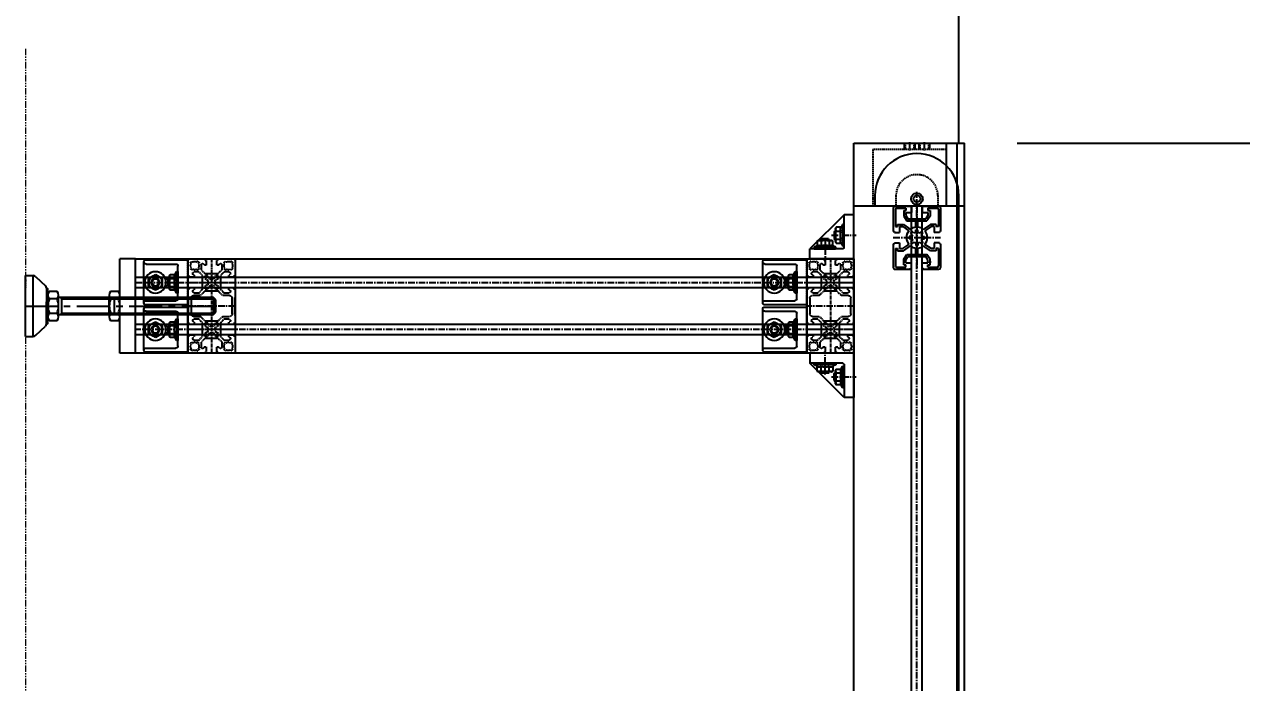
# Model space of a CAD drawing. Header units: inches. Extents: x 0 to 77285, y -118 to 40065.
# Drawn here: x 3697 to 4858, y 25919 to 26546 of the extents above; entities that cross this region are included whole.
import ezdxf

# ---------------------------------------------------------------- set-up
doc = ezdxf.new("R2010")
doc.units = ezdxf.units.IN
doc.header["$LTSCALE"] = 5
doc.header["$MEASUREMENT"] = 0
for name, pattern in [('CENTER', [2, 1.25, -0.25, 0.25, -0.25]), ('HIDDEN', [0.375, 0.25, -0.125]), ('PHANTOM', [2.5, 1.25, -0.25, 0.25, -0.25, 0.25, -0.25])]:
    doc.linetypes.add(name, pattern=pattern)
for name, color, linetype in [('11', 1, 'CENTER'), ('22', 2, 'HIDDEN'), ('44', 4, 'Continuous'), ('A', 8, 'Continuous'), ('B', 123, 'Continuous'), ('G', 231, 'Continuous'), ('T', 3, 'Continuous')]:
    doc.layers.add(name, color=color, linetype=linetype)
doc.layers.add('33', color=3, linetype='PHANTOM', lineweight=9)
doc.styles.add('SCI', font='')
doc.styles.get('SCI').set_extended_font_data('Gulim')
doc.dimstyles.new('SCH', dxfattribs={"dimtxt": 2.5, "dimasz": 2, "dimexe": 1.25, "dimexo": 0.625, "dimtad": 1, "dimdec": 8, "dimtxsty": 'SCI', "dimcen": 2.5, "dimclrd": 4, "dimclre": 4, "dimclrt": 7, "dimadec": 8, "dimazin": 2, "dimtfac": 1, "dimtdec": 8, "dimtmove": 0, "dimatfit": 3, "dimfxl": 1, "dimarcsym": 0})

# ---------------------------------------------------------------- blocks, each defined once
blk = doc.blocks.new('A$Ce3b21f13')
for p, q in [((60, -8.5), (0, -8.5)), ((0, -107), (0, -8.5)), ((60, -1.5), (60, -107)), ((60, -1.5), (60, -107)), ((60, -1.5), (60, -107)), ((2390, -1.5), (60, -1.5)), ((2390, -8.5), (60, -8.5)), ((0, -19), (60, -19)), ((0, -19), (60, -19)), ((60, -41), (60, -26)), ((61.5, -24.5), (84, -24.5)), ((62, -36.5), (62, -27.5)), ((63, -26.5), (79.5, -26.5)), ((64, -34.5), (69.6, -34.5)), ((64, -36.5), (64, -34.5)), ((69.6, -34.5), (74, -37.4)), ((77.5, -28.5), (79.5, -28.5)), ((77.5, -28.5), (77.5, -34.1)), ((77.5, -34.1), (82.1, -40.9)), ((79.5, -26.5), (79.5, -28.5)), ((79.5, -30.5), (79.5, -33.5)), ((79.5, -30.5), (85, -30.5)), ((79.5, -33.5), (83.5, -39.4)), ((84, -24.5), (84, -25.5)), ((84, -25.5), (85, -25.5)), ((85, -25.5), (85, -30.5)), ((95, -25.5), (95, -30.5)), ((95, -25.5), (96, -25.5)), ((95, -30.5), (100.5, -30.5)), ((96, -24.5), (96, -25.5)), ((96, -24.5), (118.5, -24.5)), ((100.5, -33.5), (96.5, -39.4)), ((102.5, -34.1), (97.9, -40.9)), ((100.5, -26.5), (100.5, -28.5)), ((100.5, -26.5), (117, -26.5)), ((100.5, -28.5), (102.5, -28.5)), ((100.5, -30.5), (100.5, -33.5)), ((102.5, -28.5), (102.5, -34.1)), ((110.4, -34.5), (106, -37.4)), ((116, -34.5), (110.4, -34.5)), ((112.4, -34.5), (114.1, -34.5)), ((116, -36.5), (116, -34.5)), ((118, -36.5), (118, -27.5)), ((120, -41), (120, -26)), ((60, -41), (61, -41)), ((2390, -42), (60, -42)), ((61, -42), (61, -41)), ((61, -42), (66, -42)), ((62, -36.5), (64, -36.5)), ((66, -36.5), (69, -36.5)), ((66, -42), (66, -36.5)), ((69, -36.5), (72, -38.5)), ((72, -55.5), (72, -38.5)), ((74, -46), (74, -37.4)), ((80.1, -46), (74, -46)), ((85.1, -46), (82.6, -46)), ((85.8, -44.2), (84, -42.5)), ((87.2, -42.8), (85.5, -41)), ((89, -42.1), (89, -39.6)), ((91, -42.1), (91, -39.6)), ((92.8, -42.8), (94.5, -41)), ((94.2, -44.2), (96, -42.5)), ((94.9, -46), (97.4, -46)), ((106, -46), (99.9, -46)), ((106, -46), (106, -37.4)), ((111, -36.5), (108, -38.5)), ((108, -55.5), (108, -38.5)), ((114, -36.5), (111, -36.5)), ((113, -36.5), (114.1, -36.5)), ((114, -42), (114, -36.5)), ((119, -42), (114, -42)), ((118, -36.5), (116, -36.5)), ((119, -42), (119, -41)), ((120, -41), (119, -41)), ((2390, -52), (60, -52)), ((60, -68), (60, -53)), ((60, -53), (61, -53)), ((61, -53), (61, -52)), ((61, -52), (66, -52)), ((62, -66.5), (62, -57.5)), ((62, -57.5), (64, -57.5)), ((64, -59.5), (64, -57.5)), ((66, -57.5), (66, -52)), ((66, -57.5), (69, -57.5)), ((69, -57.5), (72, -55.5)), ((69.6, -59.5), (74, -56.6)), ((74, -56.6), (74, -48)), ((80.1, -48), (74, -48)), ((77.5, -59.9), (82.1, -53.1)), ((79.5, -60.5), (83.5, -54.6)), ((85.1, -48), (82.6, -48)), ((85.8, -49.8), (84, -51.5)), ((87.2, -51.2), (85.5, -53)), ((89, -51.9), (89, -54.4)), ((91, -51.9), (91, -54.4)), ((92.8, -51.2), (94.5, -53)), ((94.2, -49.8), (96, -51.5)), ((94.9, -48), (97.4, -48)), ((100.5, -60.5), (96.5, -54.6)), ((102.5, -59.9), (97.9, -53.1)), ((106, -48), (99.9, -48)), ((106, -56.6), (106, -48)), ((110.4, -59.5), (106, -56.6)), ((111, -57.5), (108, -55.5)), ((114, -57.5), (111, -57.5)), ((114, -57.5), (114, -52)), ((119, -52), (114, -52)), ((116, -59.5), (116, -57.5)), ((118, -57.5), (116, -57.5)), ((118, -66.5), (118, -57.5)), ((119, -53), (119, -52)), ((120, -53), (119, -53)), ((120, -68), (120, -53)), ((61.5, -69.5), (84, -69.5)), ((63, -67.5), (79.5, -67.5)), ((64, -59.5), (69.6, -59.5)), ((77.5, -65.5), (77.5, -59.9)), ((77.5, -65.5), (79.5, -65.5)), ((79.5, -63.5), (79.5, -60.5)), ((79.5, -63.5), (85, -63.5)), ((79.5, -67.5), (79.5, -65.5)), ((84, -69.5), (84, -68.5)), ((84, -68.5), (85, -68.5)), ((85, -68.5), (85, -63.5)), ((95, -68.5), (95, -63.5)), ((95, -63.5), (100.5, -63.5)), ((95, -68.5), (96, -68.5)), ((96, -69.5), (96, -68.5)), ((96, -69.5), (118.5, -69.5)), ((100.5, -63.5), (100.5, -60.5)), ((100.5, -65.5), (102.5, -65.5)), ((100.5, -67.5), (100.5, -65.5)), ((100.5, -67.5), (117, -67.5)), ((102.5, -65.5), (102.5, -59.9)), ((116, -59.5), (110.4, -59.5)), ((60, -107), (0, -107)), ((2390, -107), (60, -107))]:
    blk.add_line(p, q)
for radius in [5.5, 3.3]:
    blk.add_circle((53, -47), radius)
for centre, radius, start, end in [((61.5, -26), 1.5, 90, 180), ((63, -27.5), 1, 90, 180), ((117, -27.5), 1, 0, 90), ((118.5, -26), 1.5, 0, 90), ((90, -47), 10, 140.9719, 174.2608), ((90, -47), 10, 142.644, 174.2608), ((90, -47), 7.5, 172.3377, 187.6623), ((90, -47), 10, 49.1403, 130.8597), ((90, -47), 7.5, 127.3377, 142.6623), ((90, -47), 5, 146.537, 168.463), ((90, -47), 5, 101.537, 123.463), ((90, -47), 7.5, 82.3377, 97.6623), ((90, -47), 5, 56.537, 78.463), ((90, -47), 5, 11.537, 33.463), ((90, -47), 7.5, 37.3377, 52.6623), ((90, -47), 7.5, 352.3377, 7.6623), ((90, -47), 10, 5.7392, 37.356), ((90, -47), 10, 185.7392, 217.356), ((90, -47), 10, 185.7392, 219.0281), ((90, -47), 10, 229.1403, 296.5204), ((90, -47), 10, 230.7393, 310.8597), ((90, -47), 7.5, 217.3377, 232.6623), ((90, -47), 5, 191.537, 213.463), ((90, -47), 5, 236.537, 258.463), ((90, -47), 7.5, 262.3377, 277.6623), ((90, -47), 5, 281.537, 303.463), ((90, -47), 5, 326.537, 348.463), ((90, -47), 7.5, 307.3377, 322.6623), ((90, -47), 10, 322.644, 354.2608), ((61.5, -68), 1.5, 180, 270), ((63, -66.5), 1, 180, 270), ((117, -66.5), 1, 270, 0), ((118.5, -68), 1.5, 270, 0)]:
    blk.add_arc(centre, radius, start, end)
at = {"layer": '11'}
for p, q in [((90, -69.5), (90, -24.5)), ((-1, -40), (7, -40)), ((-1, -54), (7, -54)), ((59.5, -47), (46.5, -47)), ((2390, -47), (60, -47)), ((60, -47), (120, -47))]:
    blk.add_line(p, q, dxfattribs=at)
at = {"layer": '22'}
for p, q in [((6, -19), (6, -89)), ((50, -27), (60, -27)), ((0, -35.8), (6, -35.8)), ((0, -44.2), (6, -44.2)), ((0, -49.8), (6, -49.8)), ((0, -58.2), (6, -58.2)), ((50, -67), (60, -67)), ((6, -89), (60, -89))]:
    blk.add_line(p, q, dxfattribs=at)
blk.add_arc((50, -47), 20, 90, 270, dxfattribs=at)
at = {"layer": 'B'}
for p, q in [((60, -7), (50, -7)), ((2390, -7), (60, -7)), ((50, -87), (60, -87))]:
    blk.add_line(p, q, dxfattribs=at)
blk.add_arc((50, -47), 40, 90, 270, dxfattribs=at)
at = {"layer": 'G'}
for p in [(60, -1.5), (0, -8.5)]:
    blk.add_line(p, (0, -1.5), dxfattribs=at)
at = {"layer": 'T'}
for p, q in [((0, -35), (6, -35)), ((0, -45), (6, -45)), ((0, -49), (6, -49)), ((0, -59), (6, -59))]:
    blk.add_line(p, q, dxfattribs=at)
blk = doc.blocks.new('A$C47db6cef')
at = {"ltscale": 0.506191}
for p, q in [((0, 43), (0, 28.5)), ((16.5, 45), (2, 45)), ((3.1, 40.5), (2.3, 41.3)), ((2.3, 35.7), (3.1, 36.5)), ((3.7, 42.7), (4.5, 41.9)), ((4.5, 35.1), (3.7, 34.3)), ((8.5, 41.9), (9.3, 42.7)), ((9.3, 34.3), (8.5, 35.1)), ((10.7, 41.3), (9.9, 40.5)), ((9.9, 36.5), (10.7, 35.7)), ((12.5, 34.5), (12.5, 39)), ((15.5, 39), (17.5, 39)), ((16.5, 43.5), (16.5, 45)), ((28.5, 45), (16.5, 45)), ((17.5, 43.5), (16.5, 43.5)), ((17.5, 39), (17.5, 43.5)), ((27.5, 43.5), (27.5, 39)), ((28.5, 43.5), (27.5, 43.5)), ((27.5, 39), (29.5, 39)), ((28.5, 45), (28.5, 43.5)), ((36.5, 45), (28.5, 45)), ((32.5, 39), (32.5, 34.5)), ((35, 33), (35, 39.5)), ((37, 44.5), (36.5, 45)), ((44.7, 44.5), (37, 44.5)), ((37.5, 42), (52.5, 42)), ((45, 44.2), (44.7, 44.5)), ((45.3, 44.5), (45, 44.2)), ((53, 44.5), (45.3, 44.5)), ((53.5, 45), (53, 44.5)), ((61.5, 45), (53.5, 45)), ((55, 39.5), (55, 33)), ((57.5, 34.5), (57.5, 39)), ((60.5, 39), (62.5, 39)), ((61.5, 43.5), (61.5, 45)), ((73.5, 45), (61.5, 45)), ((62.5, 43.5), (61.5, 43.5)), ((62.5, 39), (62.5, 43.5)), ((72.5, 43.5), (72.5, 39)), ((73.5, 43.5), (72.5, 43.5)), ((72.5, 39), (74.5, 39)), ((73.5, 45), (73.5, 43.5)), ((88, 45), (73.5, 45)), ((77.5, 39), (77.5, 34.5)), ((80.1, 40.5), (79.3, 41.3)), ((79.3, 35.7), (80.1, 36.5)), ((80.7, 42.7), (81.5, 41.9)), ((81.5, 35.1), (80.7, 34.3)), ((85.5, 41.9), (86.3, 42.7)), ((86.3, 34.3), (85.5, 35.1)), ((87.7, 41.3), (86.9, 40.5)), ((86.9, 36.5), (87.7, 35.7)), ((90, 28.5), (90, 43)), ((0, 28.5), (1.5, 28.5)), ((0, 28.5), (0, 16.5)), ((1.5, 28.5), (1.5, 27.5)), ((1.5, 27.5), (6, 27.5)), ((6, 32.5), (10.5, 32.5)), ((6, 27.5), (6, 29.5)), ((10.5, 32.5), (14, 29)), ((16, 31), (12.5, 34.5)), ((14, 29), (14, 22.8)), ((22.2, 31), (16, 31)), ((16, 26.3), (16, 28)), ((19.5, 24.2), (16, 26.3)), ((17, 29), (18.7, 29)), ((18.7, 29), (20.8, 25.5)), ((22.5, 30.7), (22.2, 31)), ((22.8, 31), (22.5, 30.7)), ((29, 31), (22.8, 31)), ((24.2, 25.5), (26.3, 29)), ((29, 26.3), (25.5, 24.2)), ((26.3, 29), (28, 29)), ((32.5, 34.5), (29, 31)), ((29, 28), (29, 26.3)), ((31, 29), (35, 33)), ((31, 16), (31, 29)), ((55, 33), (59, 29)), ((61, 31), (57.5, 34.5)), ((59, 29), (59, 16)), ((67.2, 31), (61, 31)), ((61, 26.3), (61, 28)), ((64.5, 24.2), (61, 26.3)), ((62, 29), (63.7, 29)), ((63.7, 29), (65.8, 25.5)), ((67.5, 30.7), (67.2, 31)), ((67.8, 31), (67.5, 30.7)), ((74, 31), (67.8, 31)), ((69.2, 25.5), (71.3, 29)), ((74, 26.3), (70.5, 24.2)), ((71.3, 29), (73, 29)), ((77.5, 34.5), (74, 31)), ((74, 28), (74, 26.3)), ((76, 29), (79.5, 32.5)), ((76, 22.8), (76, 29)), ((79.5, 32.5), (84, 32.5)), ((84, 29.5), (84, 27.5)), ((84, 27.5), (88.5, 27.5)), ((88.5, 28.5), (90, 28.5)), ((88.5, 27.5), (88.5, 28.5)), ((90, 16.5), (90, 28.5)), ((0, 16.5), (0, 2)), ((1.5, 16.5), (0, 16.5)), ((1.5, 17.5), (1.5, 16.5)), ((6, 17.5), (1.5, 17.5)), ((6, 15.5), (6, 17.5)), ((10.5, 12.5), (6, 12.5)), ((14, 16), (10.5, 12.5)), ((12.5, 10.5), (16, 14)), ((14, 22.8), (14.3, 22.5)), ((14.3, 22.5), (14, 22.2)), ((14, 22.2), (14, 16)), ((16, 18.7), (19.5, 20.8)), ((16, 17), (16, 18.7)), ((16, 14), (22.2, 14)), ((18.7, 16), (17, 16)), ((20.8, 19.5), (18.7, 16)), ((22.2, 14), (22.5, 14.3)), ((22.5, 14.3), (22.8, 14)), ((22.8, 14), (29, 14)), ((26.3, 16), (24.2, 19.5)), ((25.5, 20.8), (29, 18.7)), ((28, 16), (26.3, 16)), ((29, 18.7), (29, 17)), ((29, 14), (32.5, 10.5)), ((35, 12), (31, 16)), ((35, 5.5), (35, 12)), ((59, 16), (55, 12)), ((55, 12), (55, 5.5)), ((57.5, 10.5), (61, 14)), ((61, 18.7), (64.5, 20.8)), ((61, 17), (61, 18.7)), ((61, 14), (67.2, 14)), ((63.7, 16), (62, 16)), ((65.8, 19.5), (63.7, 16)), ((67.2, 14), (67.5, 14.3)), ((67.5, 14.3), (67.8, 14)), ((67.8, 14), (74, 14)), ((71.3, 16), (69.2, 19.5)), ((70.5, 20.8), (74, 18.7)), ((73, 16), (71.3, 16)), ((74, 18.7), (74, 17)), ((74, 14), (77.5, 10.5)), ((75.7, 22.5), (76, 22.8)), ((76, 22.2), (75.7, 22.5)), ((76, 16), (76, 22.2)), ((79.5, 12.5), (76, 16)), ((84, 12.5), (79.5, 12.5)), ((84, 17.5), (84, 15.5)), ((88.5, 17.5), (84, 17.5)), ((88.5, 16.5), (88.5, 17.5)), ((90, 16.5), (88.5, 16.5)), ((90, 2), (90, 16.5)), ((2, 0), (16.5, 0)), ((3.1, 8.5), (2.3, 9.3)), ((2.3, 3.7), (3.1, 4.5)), ((3.7, 10.7), (4.5, 9.9)), ((4.5, 3.1), (3.7, 2.3)), ((8.5, 9.9), (9.3, 10.7)), ((9.3, 2.3), (8.5, 3.1)), ((10.7, 9.3), (9.9, 8.5)), ((9.9, 4.5), (10.7, 3.7)), ((12.5, 6), (12.5, 10.5)), ((17.5, 6), (15.5, 6)), ((16.5, 1.5), (17.5, 1.5)), ((16.5, 0), (16.5, 1.5)), ((16.5, 0), (28.5, 0)), ((17.5, 1.5), (17.5, 6)), ((27.5, 6), (27.5, 1.5)), ((29.5, 6), (27.5, 6)), ((27.5, 1.5), (28.5, 1.5)), ((28.5, 1.5), (28.5, 0)), ((28.5, 0), (35.5, 0)), ((32.5, 10.5), (32.5, 6)), ((35.5, 0), (36, 0.5)), ((36, 0.5), (44.7, 0.5)), ((52.5, 3), (37.5, 3)), ((44.7, 0.5), (45, 0.8)), ((45, 0.8), (45.3, 0.5)), ((45.3, 0.5), (54, 0.5)), ((54, 0.5), (54.5, 0)), ((57.5, 6), (57.5, 10.5)), ((62.5, 6), (60.5, 6)), ((61.5, 1.5), (62.5, 1.5)), ((61.5, 0), (61.5, 1.5)), ((62.5, 1.5), (62.5, 6)), ((72.5, 6), (72.5, 1.5)), ((74.5, 6), (72.5, 6)), ((72.5, 1.5), (73.5, 1.5)), ((73.5, 1.5), (73.5, 0)), ((77.5, 10.5), (77.5, 6)), ((80.1, 8.5), (79.3, 9.3)), ((79.3, 3.7), (80.1, 4.5)), ((80.7, 10.7), (81.5, 9.9)), ((81.5, 3.1), (80.7, 2.3)), ((85.5, 9.9), (86.3, 10.7)), ((86.3, 2.3), (85.5, 3.1)), ((87.7, 9.3), (86.9, 8.5)), ((86.9, 4.5), (87.7, 3.7))]:
    blk.add_line(p, q, dxfattribs=at)
for p, q in [((54.5, 0), (61.5, 0)), ((61.5, 0), (73.5, 0)), ((73.5, 0), (88, 0))]:
    blk.add_line(p, q)
for centre, radius, start, end in [((2, 43), 2, 90, 180), ((6.5, 38.5), 5, 123.463, 146.537), ((6.5, 38.5), 5, 213.463, 236.537), ((6.5, 38.5), 4, 149.4775, 210.5225), ((6.5, 38.5), 4, 59.4775, 120.5225), ((6.5, 38.5), 4, 239.4775, 300.5225), ((6.5, 38.5), 5, 33.463, 56.537), ((6.5, 38.5), 5, 303.463, 326.537), ((6.5, 38.5), 4, 329.4775, 30.5225), ((14, 39), 1.5, 0, 180), ((31, 39), 1.5, 0, 180), ((37.5, 39.5), 2.5, 90, 180), ((52.5, 39.5), 2.5, 0, 90), ((59, 39), 1.5, 0, 180), ((76, 39), 1.5, 0, 180), ((83.5, 38.5), 5, 123.463, 146.537), ((83.5, 38.5), 5, 213.463, 236.537), ((83.5, 38.5), 4, 149.4775, 210.5225), ((83.5, 38.5), 4, 59.4775, 120.5225), ((83.5, 38.5), 4, 239.4775, 300.5225), ((83.5, 38.5), 5, 33.463, 56.537), ((83.5, 38.5), 5, 303.463, 326.537), ((83.5, 38.5), 4, 329.4775, 30.5225), ((88, 43), 2, 0, 90), ((6, 31), 1.5, 90, 270), ((17, 28), 1, 90, 180), ((22.5, 22.5), 3.5, 150, 210), ((22.5, 22.5), 3.5, 60, 120), ((22.5, 22.5), 3.5, 330, 30), ((28, 28), 1, 0, 90), ((62, 28), 1, 90, 180), ((67.5, 22.5), 3.5, 150, 210), ((67.5, 22.5), 3.5, 60, 120), ((67.5, 22.5), 3.5, 330, 30), ((73, 28), 1, 0, 90), ((84, 31), 1.5, 270, 90), ((6, 14), 1.5, 90, 270), ((17, 17), 1, 180, 270), ((22.5, 22.5), 3.5, 240, 300), ((28, 17), 1, 270, 0), ((62, 17), 1, 180, 270), ((67.5, 22.5), 3.5, 240, 300), ((73, 17), 1, 270, 0), ((84, 14), 1.5, 270, 90), ((2, 2), 2, 180, 270), ((6.5, 6.5), 5, 123.463, 146.537), ((6.5, 6.5), 5, 213.463, 236.537), ((6.5, 6.5), 4, 149.4775, 210.5225), ((6.5, 6.5), 4, 59.4775, 120.5225), ((6.5, 6.5), 4, 239.4775, 300.5225), ((6.5, 6.5), 5, 33.463, 56.537), ((6.5, 6.5), 5, 303.463, 326.537), ((6.5, 6.5), 4, 329.4775, 30.5225), ((14, 6), 1.5, 180, 0), ((31, 6), 1.5, 180, 0), ((37.5, 5.5), 2.5, 180, 270), ((52.5, 5.5), 2.5, 270, 0), ((59, 6), 1.5, 180, 0), ((76, 6), 1.5, 180, 0), ((83.5, 6.5), 5, 123.463, 146.537), ((83.5, 6.5), 5, 213.463, 236.537), ((83.5, 6.5), 4, 149.4775, 210.5225), ((83.5, 6.5), 4, 59.4775, 120.5225), ((83.5, 6.5), 4, 239.4775, 300.5225), ((83.5, 6.5), 5, 33.463, 56.537), ((83.5, 6.5), 5, 303.463, 326.537), ((83.5, 6.5), 4, 329.4775, 30.5225), ((88, 2), 2, 270, 0)]:
    blk.add_arc(centre, radius, start, end, dxfattribs=at)
at = {"layer": '11', "ltscale": 0.506191}
for p, q in [((22.5, 45), (22.5, 0)), ((67.5, 0), (67.5, 45)), ((90, 22.5), (0, 22.5))]:
    blk.add_line(p, q, dxfattribs=at)
at = {"layer": '11'}
blk.add_line((45, 45), (45, 0), dxfattribs=at)
at = {"layer": 'A', "ltscale": 0.506191}
for p, q in [((0, 45), (0, 43)), ((2, 45), (0, 45)), ((53.5, 45), (36.5, 45)), ((90, 45), (88, 45)), ((90, 43), (90, 45)), ((0, 2), (0, 0)), ((0, 0), (2, 0)), ((35.5, 0), (54.5, 0)), ((90, 0), (90, 2))]:
    blk.add_line(p, q, dxfattribs=at)
at = {"layer": 'A'}
blk.add_line((88, 0), (90, 0), dxfattribs=at)
blk = doc.blocks.new('af!@$!2^^&&@$aD읾ㅇㄹA$C5BB358B1')
for p, q in [((1.7, 42), (43.7, 42)), ((1.7, 42), (1.7, 0)), ((43.7, 42), (43.7, 32.5)), ((12.2, 32.5), (11.2, 31.5)), ((43.7, 32.5), (11.2, 0)), ((11.2, 31.5), (11.2, 0)), ((11.2, 24.7), (12.7, 24.7)), ((11.2, 4), (11.2, 24.5)), ((12.2, 32.5), (43.7, 32.5)), ((12.7, 24.7), (12.7, 4.2)), ((12.7, 24.7), (14, 22)), ((14, 32.5), (34.5, 32.5)), ((14, 31), (14, 32.5)), ((34.5, 31), (14, 31)), ((16.7, 29.7), (14, 31)), ((16.7, 25.1), (16.7, 29.7)), ((17.8, 24.5), (16.7, 25.1)), ((30.7, 24.5), (17.8, 24.5)), ((20.2, 23.8), (20.2, 24.5)), ((28.2, 23.8), (20.2, 23.8)), ((21, 23), (20.2, 23.8)), ((20.5, 25.1), (20.5, 29.7)), ((27.4, 23), (28.2, 23.8)), ((28, 25.1), (28, 29.7)), ((28.2, 23.8), (28.2, 24.5)), ((31.7, 25.1), (30.7, 24.5)), ((34.5, 31), (31.7, 29.7)), ((31.7, 29.7), (31.7, 25.1)), ((34.5, 32.5), (34.5, 31)), ((14, 22), (18.6, 22)), ((18.6, 18.3), (14, 18.3)), ((18.6, 22), (19.2, 20.9)), ((19.2, 20.9), (19.2, 8.1)), ((19.9, 18.5), (19.2, 18.5)), ((19.9, 18.5), (19.9, 10.5)), ((20.7, 17.7), (19.9, 18.5)), ((20.7, 17.7), (20.7, 11.3)), ((27.4, 23), (21, 23)), ((12.7, 4.2), (11.2, 4.2)), ((14, 7), (12.7, 4.2)), ((18.6, 10.7), (14, 10.7)), ((18.6, 7), (14, 7)), ((19.2, 8.1), (18.6, 7)), ((19.9, 10.5), (19.2, 10.5)), ((20.7, 11.3), (19.9, 10.5)), ((1.7, 0), (11.2, 0))]:
    blk.add_line(p, q)
for centre, radius, start, end in [((18.6, 32.1), 3.06, 232.1211, 307.8789), ((18.6, 27.6), 3.06, 232.1211, 307.8789), ((24.2, 40.3), 11.3, 250.5288, 289.4712), ((24.2, 35.8), 11.3, 250.5288, 289.4712), ((29.9, 32.1), 3.06, 232.1211, 307.8789), ((29.9, 27.6), 3.06, 232.1211, 307.8789), ((11.6, 20.1), 3.06, 322.1211, 37.8789), ((3.4, 14.5), 11.3, 340.5288, 19.4712), ((16.2, 20.1), 3.06, 322.1211, 37.8789), ((8, 14.5), 11.3, 340.5288, 19.4712), ((11.6, 8.9), 3.06, 322.1211, 37.8789), ((16.2, 8.9), 3.06, 322.1211, 37.8789)]:
    blk.add_arc(centre, radius, start, end)
at = {"layer": '11'}
for p, q in [((24.2, 20.7), (24.2, 44)), ((21.8, 14.5), (0, 14.5))]:
    blk.add_line(p, q, dxfattribs=at)
blk = doc.blocks.new('A$C632A6005')
for p, q in [((-21.5, 0), (-21.5, -40)), ((21.5, 0), (-21.5, 0)), ((-17.5, -40), (-17.5, -11.5)), ((-15.5, -9.5), (15.5, -9.5)), ((10.3, -9.5), (-10.2, -9.5)), ((-10.2, -9.5), (-10.2, -11)), ((-10.2, -11), (10.3, -11)), ((-10.2, -11), (-7.5, -12.3)), ((7.5, -12.3), (10.3, -11)), ((10.3, -11), (10.3, -9.5)), ((17.5, -40), (17.5, -11.5)), ((21.5, -40.1), (21.5, 0)), ((-7.5, -12.3), (-7.5, -16.9)), ((-7.5, -16.9), (-6.4, -17.5)), ((-6.4, -17.5), (6.4, -17.5)), ((-4, -18.2), (-4, -17.5)), ((-4, -18.2), (4, -18.2)), ((-3.2, -19), (-4, -18.2)), ((-3.8, -16.9), (-3.8, -12.3)), ((-3.2, -19), (3.2, -19)), ((3.2, -19), (4, -18.2)), ((3.8, -16.9), (3.8, -12.3)), ((4, -18.2), (4, -17.5)), ((6.4, -17.5), (7.5, -16.9)), ((7.5, -16.9), (7.5, -12.3)), ((-3.8, -24.5), (-7.5, -31)), ((-7.5, -31), (-3.8, -37.5)), ((3.8, -24.5), (-3.8, -24.5)), ((7.5, -31), (3.8, -24.5)), ((3.8, -37.5), (7.5, -31)), ((-19.5, -42), (19.6, -42)), ((-3.8, -37.5), (3.8, -37.5))]:
    blk.add_line(p, q)
for radius in [10.2, 6.5, 4, 3.2]:
    blk.add_circle((0, -31), radius)
for centre, radius, start, end in [((-15.5, -11.5), 2, 90, 180), ((15.5, -11.5), 2, 0, 90), ((-5.6, -9.9), 3.06, 232.1211, 307.8789), ((-5.6, -14.4), 3.06, 232.1211, 307.8789), ((0, -22.5), 4.1, 121.3886, 166.7272), ((0, -1.7), 11.3, 250.5288, 289.4712), ((0, -6.2), 11.3, 250.5288, 289.4712), ((0, -22.5), 4.1, 13.2728, 58.6114), ((5.6, -9.9), 3.06, 232.1211, 307.8789), ((5.6, -14.4), 3.06, 232.1211, 307.8789), ((-19.5, -40), 2, 180, 270), ((-19.5, -40), 2, 270, 0), ((19.5, -40), 2, 180, 270), ((19.6, -40.1), 1.9, 270, 0)]:
    blk.add_arc(centre, radius, start, end)
blk = doc.blocks.new('A$Cf1812530')
for p, q in [((-90, 0), (0, 0)), ((-90, 0), (-90, -15)), ((0, 0), (0, -15)), ((-90, -15), (0, -15))]:
    blk.add_line(p, q)
blk = doc.blocks.new('A$Ca3d7606b')
for p, q in [((-6.9, 1.3), (-6.9, 8.7)), ((-6.9, 1.3), (-6.9, 8.7)), ((-6.9, 8.7), (-6.9, 1.3)), ((6.9, 0), (-6.9, 0)), ((6.9, 0), (-6.9, 0)), ((6.9, 1.3), (6.9, 8.7)), ((6.9, 1.3), (6.9, 8.7)), ((6.9, 1.3), (6.9, 8.7))]:
    blk.add_line(p, q)
for points in [[(-13.9, 8.7), (-13.9, 1.3)], [(10.4, 10), (-10.4, 10)], [(-10.4, 0), (10.4, 0)], [(13.9, 1.3), (13.9, 8.7)]]:
    blk.add_lwpolyline(points)
for centre, radius, start, end in [((-10.4, 4.9), 5.14, 47.6569, 132.3431), ((-10.4, 5.1), 5.14, 227.6569, 312.3431), ((0, -8.6), 18.6, 68.0805, 111.9195), ((0, 18.6), 18.6, 248.0805, 291.9195), ((10.4, 4.9), 5.14, 47.6569, 132.3431), ((10.4, 5.1), 5.14, 227.6569, 312.3431)]:
    blk.add_arc(centre, radius, start, end)
blk = doc.blocks.new('A$C68f407b1')
for p, q in [((-6, 181.5), (-8, 179.5)), ((-8, 179.5), (-8, 33.5)), ((-8, 179.5), (8, 179.5)), ((6, 181.5), (-6, 181.5)), ((8, 179.5), (6, 181.5)), ((8, 33.5), (8, 179.5)), ((-8, 34.5), (-8, 31.5)), ((-6.9, 30.2), (-6.9, 22.8)), ((6.9, 22.8), (6.9, 30.2)), ((8, 31.5), (8, 34.5)), ((-27.9, 9.8), (-19.2, 19.3)), ((-17.3, 20), (-4, 20)), ((17.3, 20), (-4, 20)), ((27.9, 9.8), (19.2, 19.3)), ((-29, 0), (-29, 7.5)), ((29, 7.5), (-29, 7.5)), ((29, 0), (-29, 0)), ((29, 0), (29, 7.5))]:
    blk.add_line(p, q)
for points in [[(-13.9, 30.2), (-13.9, 22.8)], [(10.4, 31.5), (-10.4, 31.5)], [(13.9, 22.8), (13.9, 30.2)], [(-10.4, 21.5), (10.4, 21.5)]]:
    blk.add_lwpolyline(points)
blk.add_lwpolyline([(-16.5, 20), (16.5, 20), (16.5, 21.5), (-16.5, 21.5)], close=True)
for centre, radius, start, end in [((-10.4, 26.4), 5.14, 47.6569, 132.3431), ((0, 12.9), 18.6, 68.0805, 111.9195), ((10.4, 26.4), 5.14, 47.6569, 132.3431), ((-17.3, 17), 3, 90, 128.8507), ((-10.4, 26.6), 5.14, 227.6569, 312.3431), ((0, 40.1), 18.6, 248.0805, 291.9195), ((10.4, 26.6), 5.14, 227.6569, 312.3431), ((17.3, 17), 3, 51.1493, 90), ((-26, 7.5), 3, 128.8507, 180), ((26, 7.5), 3, 0, 51.1493)]:
    blk.add_arc(centre, radius, start, end)
at = {"layer": '11', "ltscale": 5}
blk.add_line((0, -1), (0, 181.5), dxfattribs=at)
at = {"layer": 'A'}
blk.add_line((8, 85), (-8, 85), dxfattribs=at)
at = {"layer": 'T'}
for p, q in [((-6.9, 34.5), (-6.9, 180.6)), ((6.9, 34.5), (6.9, 180.6)), ((-6.9, 34.5), (-8, 33.5)), ((-6.9, 34.5), (6.9, 34.5)), ((8, 33.5), (6.9, 34.5))]:
    blk.add_line(p, q, dxfattribs=at)
at = {"layer": '44', "insert": (-27.6, 1.1), "char_height": 0.64, "width": 16.63, "attachment_point": 1, "style": 'SCI'}
blk.add_mtext('Q-MASTER SM16-150-58', dxfattribs=at)
blk = doc.blocks.new('A$Cd11fdec4')
for p, q in [((-45, -685), (-45, 0)), ((-45, 0), (45, 0)), ((45, 0), (45, -685)), ((45, -685), (-45, -685))]:
    blk.add_line(p, q)
at = {"layer": '11'}
for p, q in [((-22.5, -685), (-22.5, 0)), ((22.5, 0), (22.5, -685))]:
    blk.add_line(p, q, dxfattribs=at)
at = {"layer": 'A'}
for p, q in [((-27.5, -685), (-27.5, 0)), ((-17.5, -685), (-17.5, 0)), ((17.5, 0), (17.5, -685)), ((27.5, 0), (27.5, -685))]:
    blk.add_line(p, q, dxfattribs=at)
at = {"xscale": -1}
blk.add_blockref('A$Cf1812530', (-45, -685), dxfattribs=at)
at = {"layer": '22', "xscale": -1}
for p in [(45, -45), (45, -635)]:
    blk.add_blockref('A$C47db6cef', p, dxfattribs=at)
at = {"layer": '44', "extrusion": (0, 0, -1), "zscale": -1}
blk.add_blockref('af!@$!2^^&&@$aD읾ㅇㄹA$C5BB358B1', (43.3, -42), dxfattribs=at)
at = {"layer": '44', "extrusion": (0, 0, -1), "xscale": -1, "zscale": -1}
blk.add_blockref('af!@$!2^^&&@$aD읾ㅇㄹA$C5BB358B1', (-43.3, -42), dxfattribs=at)
at = {"layer": '44', "xscale": -1}
for p in [(-22.5, -45), (22.5, -45), (-22.5, -635), (22.5, -635)]:
    blk.add_blockref('A$C632A6005', p, dxfattribs=at)
at = {"layer": '44'}
for name, p in [('A$C68f407b1', (0, -790)), ('A$Ca3d7606b', (0, -710))]:
    blk.add_blockref(name, p, dxfattribs=at)
blk = doc.blocks.new('*D415')
at = {"color": 4, "lineweight": -2, "transparency": 16777216}
for p, q in [((4643.6, 26433.1), (6018.4, 26433.1)), ((5918.4, 24033.1), (5918.4, 26273.1)), ((4643.6, 23873.1), (6018.4, 23873.1))]:
    blk.add_line(p, q, dxfattribs=at)
at = {"color": 4, "transparency": 16777216}
for points in [[(5891.7, 26273.1), (5945.1, 26273.1), (5918.4, 26433.1)], [(5891.7, 24033.1), (5945.1, 24033.1), (5918.4, 23873.1)]]:
    blk.add_solid(points, dxfattribs=at)
at = {"layer": 'Defpoints', "color": 0, "transparency": 16777216}
for p in [(4593.6, 26433.1), (5918.4, 26433.1), (4593.6, 23873.1)]:
    blk.add_point(p, dxfattribs=at)
at = {"color": 7, "transparency": 16777216, "insert": (5765.9, 25153.1), "char_height": 200, "attachment_point": 5, "rotation": 90, "style": 'SCI'}
blk.add_mtext('2560', dxfattribs=at)
blk = doc.blocks.new('*D418')
at = {"color": 4, "lineweight": -2, "transparency": 16777216}
for p, q in [((3698.1, 26573.1), (3698.1, 27306.1)), ((4588.1, 26433.1), (4588.1, 27306.1)), ((3858.1, 27206.1), (4428.1, 27206.1))]:
    blk.add_line(p, q, dxfattribs=at)
at = {"color": 4, "transparency": 16777216}
for points in [[(3858.1, 27232.8), (3858.1, 27179.4), (3698.1, 27206.1)], [(4428.1, 27232.8), (4428.1, 27179.4), (4588.1, 27206.1)]]:
    blk.add_solid(points, dxfattribs=at)
at = {"layer": 'Defpoints', "color": 0, "transparency": 16777216}
for p in [(4588.1, 27206.1), (3698.1, 26523.1, 0), (4588.1, 26383.1)]:
    blk.add_point(p, dxfattribs=at)
at = {"color": 7, "transparency": 16777216, "insert": (4143.1, 27358.6), "char_height": 200, "attachment_point": 5, "style": 'SCI'}
blk.add_mtext('890', dxfattribs=at)

msp = doc.modelspace()

# ---------------------------------------------------------------- linework, layer by layer
at = {"layer": '33'}
msp.add_line((3698.13583863, 26523.0504763, 0.00000001), (3698.13583863, 15270.55047629, 0.00000001), dxfattribs=at)

# ---------------------------------------------------------------- block references
at = {"rotation": 270}
for name, p in [('A$Ce3b21f13', (4595.13583863, 26433.0504763)), ('A$Cd11fdec4', (4488.13583863, 26277.90925219))]:
    msp.add_blockref(name, p, dxfattribs=at)

# ---------------------------------------------------------------- dimensions: what is measured, and where the dimension line sits
dim = msp.add_linear_dim(base=(4588.1358386256, 27206.0960297234), p1=(3698.1358386255, 26523.0504762968, 0.0000000098), p2=(4588.1358386256, 26383.0504762968), dimstyle='SCH', override={"dimscale": 80})
dim.commit()
dim.dimension.update_dxf_attribs({"geometry": '*D418', "text_midpoint": (4143.1358386255, 27358.6259897767)})
dim = msp.add_linear_dim(base=(5918.4062030625, 26433.0504762969), p1=(4593.6358386265, 23873.0504762968), p2=(4593.6358386265, 26433.0504762968), angle=90, dimstyle='SCH', override={"dimscale": 80})
dim.commit()
dim.dimension.update_dxf_attribs({"geometry": '*D415', "text_midpoint": (5765.8762430093, 25153.0504762968)})

doc.saveas('drawing.dxf')
